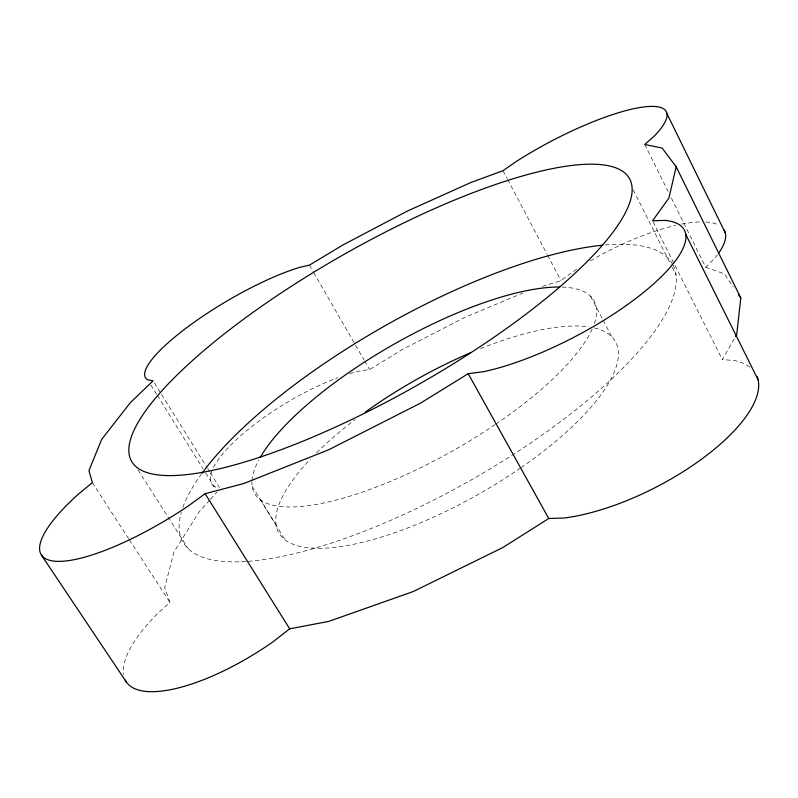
<?xml version="1.0" encoding="UTF-8"?>
<svg xmlns="http://www.w3.org/2000/svg" width="798" height="798" viewBox="0 0 798 798"><rect width="100%" height="100%" fill="white"/><g stroke="black" fill="none" stroke-linecap="round" stroke-linejoin="round"><path stroke-width="0.6" stroke-dasharray="3.99 2.99" d="M749.731 367.05A140.119 53.965 -27.3 0 0 735.197 360.656L722.28 359.549L734.938 337.604M209.635 500.226L199.131 511.837L173.864 552.116L164.717 587.697L169.924 602.39L156.837 614.29A132.009 46.803 -33 0 0 123.49 674.589M210.443 499.329L216.906 492.186M671.377 198.064L705.731 267.24L714.968 257.954A113.077 34.703 -27.2 0 0 717.462 254.791M542.45 286.402L560.964 280.627L572.695 271.938A113.077 34.703 -27.2 0 1 576.675 269.305M349.694 373.664A106.413 31.322 -30.8 0 1 359.898 370.93L369.574 369.554L402.252 349.544L465.364 317.115L522.82 293.135M205.704 473.034L214.193 486.66L218.163 487.957M705.731 267.24L724.195 273.754L733.182 286.861M92.339 482.68L128.767 538.889M129.446 539.937L169.924 602.39M138.014 469.882L188.238 548.745M150.862 384.995L156.737 394.421M157.386 395.479L203.091 468.845M154.413 382.94L160.977 393.504M161.635 394.561L206.991 467.478M207.65 468.536L209.625 471.708M210.283 472.765L219.48 487.558M252.178 486.241L276.118 525.184M260.507 499.907L285.056 539.817M309.415 265.145L313.135 271.609M313.764 272.677L363.988 359.868M364.606 360.945L369.574 369.554M503.019 170.722L507.079 178.413M507.658 179.52L547.059 254.253M547.637 255.35L560.964 280.627M590.56 296.188L602.62 319.25M603.188 320.347L611.807 336.816M653.093 221.894L722.28 359.549M633.213 189.884L671.567 266.083M672.125 267.18L676.016 274.911M644.774 144.498L668.056 191.36M594.37 327.928A193.555 65.227 -29.6 0 1 521.553 467.319M520.565 467.997A193.555 65.227 -29.6 0 1 314.143 548.206A193.555 65.227 -29.6 0 1 310.502 458.98M316.606 452.755A193.555 65.227 -29.6 0 1 355.11 419.638M480.496 348.636A193.555 65.227 -29.6 0 1 589.124 326.921M562.171 287.081A195.181 60.857 -29.6 0 1 594.171 324.128M592.216 329.005A195.181 60.857 -29.6 0 1 496.137 423.918M495.149 424.586A195.181 60.857 -29.6 0 1 251.939 481.912M251.998 480.775A195.181 60.857 -29.6 0 1 258.791 460.037M673.073 265.185A281.455 88.299 -29.6 0 1 538.081 437.883A281.455 88.299 -29.6 0 1 247.24 561.413M245.874 561.503A281.455 88.299 -29.6 0 1 181.256 512.406M182.842 507.458A281.455 88.299 -29.6 0 1 201.136 474.441M605.203 244.966A281.455 88.299 -29.6 0 1 672.485 264.088M590.311 260.886A113.077 34.703 -27.2 0 1 675.587 225.425M681.622 224.138A113.077 34.703 -27.2 0 1 701.113 221.934M705.771 222.034A113.077 34.703 -27.2 0 1 718.948 225.156M214.193 486.66A106.413 31.322 -30.8 0 1 240.617 435.828A106.413 31.322 -30.8 0 1 337.863 377.673"/><path stroke-width="1.2" d="M676.165 166.762L668.924 198.054L652.535 220.787L665.053 220.398A144.248 43.062 -27.9 0 1 646.879 289.694A144.248 43.062 -27.9 0 1 483.598 371.688L468.207 373.683L420.516 403.13L328.866 449.683L243.689 483.568L205.116 493.703L187.55 506.491A135.63 37.207 -32.2 0 1 53.875 561.094A135.63 37.207 -32.2 0 1 78.413 494.122L92.339 482.68L88.947 470.621L101.675 439.379L130.383 402.621L153.096 380.826L147.59 379.748A108.787 24.638 -30.5 0 1 188.897 326.043A108.787 24.638 -30.5 0 1 299.958 267.28L309.415 265.145L342.941 244.956L407.07 211.221L470.71 182.562L503.019 170.722L515.209 162.203A115.74 27.371 -27.7 0 1 637.073 108.029A115.74 27.371 -27.7 0 1 654.599 135.72L644.774 144.498L662.16 148.069L676.165 166.762L740.793 297.953L736.744 334.472L735.537 336.556M757.023 376.347A140.119 53.965 -27.3 0 1 702.04 458.83A140.119 53.965 -27.3 0 1 564.495 517.992L548.765 518.5L502.78 547.558L413.184 591.577L328.666 621.423L289.684 628.824L272.986 641.831A132.009 46.803 -33 0 1 125.236 680.135M738.719 294.931L740.793 297.953M41.486 555.179L126.383 682.071M205.116 493.703L289.684 628.824M468.207 373.683L548.765 518.5M685.741 234.313L758.1 379.808M666.988 113.715L725.392 233.086M365.165 412.207A193.555 65.227 -29.6 0 1 470.132 352.925M260.537 456.905A195.181 60.857 -29.6 0 1 394.272 344.048A195.181 60.857 -29.6 0 1 559.647 287.031M201.894 473.394A281.455 88.299 -29.6 0 1 602.56 245.215M724.125 229.864A113.077 34.703 -27.2 0 1 718.948 252.727M259.689 457.244A286.312 74.972 -29.6 0 0 632.096 187.68A286.312 74.972 -29.6 0 0 249.654 314.771A286.312 74.972 -29.6 0 0 259.689 457.244"/></g></svg>
